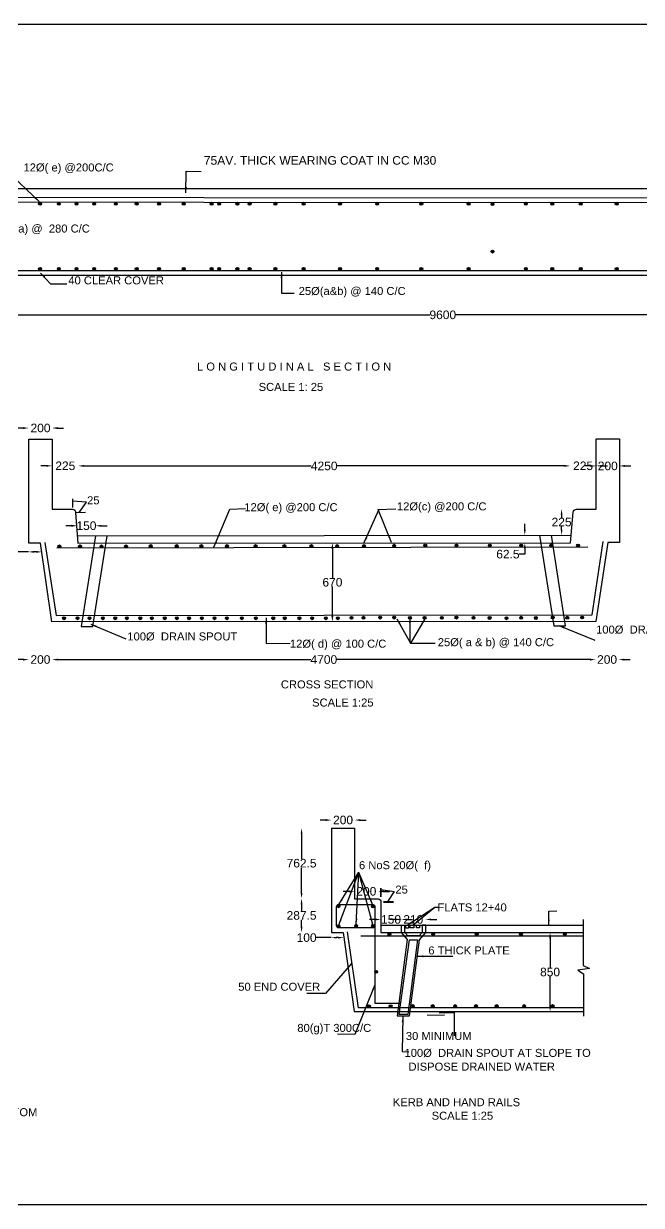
# Model space of a CAD drawing. Header units: inches. Extents: x 140225 to 157491, y -57577 to -47237.
# Drawn here: x 145430 to 150837, y -57577 to -47237 of the extents above; entities that cross this region are included whole.
import ezdxf

# ---------------------------------------------------------------- set-up
doc = ezdxf.new("R2010")
doc.units = ezdxf.units.IN
doc.header["$MEASUREMENT"] = 0
doc.styles.get("Standard").update_dxf_attribs({"font": 'arial.ttf'})
doc.dimstyles.new('ST100', dxfattribs={"dimtxt": 75, "dimasz": 50, "dimexe": 0, "dimexo": 300, "dimgap": 0.09, "dimtad": 0, "dimtih": 1, "dimtoh": 1, "dimdec": 0, "dimzin": 0, "dimdsep": 46, "dimtxsty": 'Standard', "dimcen": 0, "dimse1": 1, "dimse2": 1, "dimadec": 0, "dimazin": 0, "dimtfac": 1, "dimtdec": 0, "dimtofl": 0, "dimtmove": 0, "dimatfit": 3, "dimfxl": 2000, "dimtolj": 1, "dimtzin": 0, "dimarcsym": 0})

# ---------------------------------------------------------------- blocks, each defined once
blk = doc.blocks.new('*D10')
at = {"color": 0, "lineweight": -2, "transparency": 16777216}
for p, q in [((144066, -49785), (148987, -49785)), ((154099, -49785), (149211, -49785))]:
    blk.add_line(p, q, dxfattribs=at)
at = {"color": 0, "transparency": 16777216}
for points in [[(144066, -49776), (144066, -49793), (144016, -49785)], [(154099, -49776), (154099, -49793), (154149, -49785)]]:
    blk.add_solid(points, dxfattribs=at)
at = {"layer": 'Defpoints', "color": 0, "transparency": 16777216}
for p in [(144016, -49831), (154149, -49785), (154149, -49831)]:
    blk.add_point(p, dxfattribs=at)
at = {"color": 0, "transparency": 16777216, "insert": (149099, -49785), "char_height": 75, "attachment_point": 5}
blk.add_mtext('\\A1;9600', dxfattribs=at)
blk = doc.blocks.new('*D28')
at = {"color": 0, "lineweight": -2, "transparency": 16777216}
for p, q in [((145425, -50775), (145375, -50775)), ((145730, -50775), (145780, -50775))]:
    blk.add_line(p, q, dxfattribs=at)
at = {"color": 0, "transparency": 16777216}
for points in [[(145425, -50767), (145425, -50784), (145475, -50775)], [(145730, -50767), (145730, -50784), (145680, -50775)]]:
    blk.add_solid(points, dxfattribs=at)
at = {"layer": 'Defpoints', "color": 0, "transparency": 16777216}
for p in [(145680, -50775), (145475, -50874), (145680, -50874)]:
    blk.add_point(p, dxfattribs=at)
at = {"color": 0, "transparency": 16777216, "insert": (145578, -50775), "char_height": 75, "attachment_point": 5}
blk.add_mtext('\\A1;200', dxfattribs=at)
blk = doc.blocks.new('*D29')
at = {"color": 0, "lineweight": -2, "transparency": 16777216}
for p, q in [((145630, -51106), (145580, -51106)), ((145960, -51106), (146010, -51106))]:
    blk.add_line(p, q, dxfattribs=at)
at = {"color": 0, "transparency": 16777216}
for points in [[(145630, -51098), (145630, -51114), (145680, -51106)], [(145960, -51098), (145960, -51114), (145910, -51106)]]:
    blk.add_solid(points, dxfattribs=at)
at = {"layer": 'Defpoints', "color": 0, "transparency": 16777216}
for p in [(145680, -51108), (145910, -51106), (145910, -51108)]:
    blk.add_point(p, dxfattribs=at)
at = {"color": 0, "transparency": 16777216, "insert": (145795, -51106), "char_height": 75, "attachment_point": 5}
blk.add_mtext('\\A1;225', dxfattribs=at)
blk = doc.blocks.new('*D24')
at = {"color": 0, "lineweight": -2, "transparency": 16777216}
for p, q in [((145960, -51107), (147948, -51107)), ((150162, -51107), (148174, -51107))]:
    blk.add_line(p, q, dxfattribs=at)
at = {"color": 0, "transparency": 16777216}
for points in [[(145960, -51098), (145960, -51115), (145910, -51107)], [(150162, -51098), (150162, -51115), (150212, -51107)]]:
    blk.add_solid(points, dxfattribs=at)
at = {"layer": 'Defpoints', "color": 0, "transparency": 16777216}
for p in [(145910, -51106), (150212, -51106), (150212, -51107)]:
    blk.add_point(p, dxfattribs=at)
at = {"color": 0, "transparency": 16777216, "insert": (148061, -51107), "char_height": 75, "attachment_point": 5}
blk.add_mtext('\\A1;4250', dxfattribs=at)
blk = doc.blocks.new('*D30')
at = {"color": 0, "lineweight": -2, "transparency": 16777216}
for p, q in [((150162, -51106), (150112, -51106)), ((150491, -51106), (150541, -51106))]:
    blk.add_line(p, q, dxfattribs=at)
at = {"color": 0, "transparency": 16777216}
for points in [[(150162, -51098), (150162, -51114), (150212, -51106)], [(150491, -51098), (150491, -51114), (150441, -51106)]]:
    blk.add_solid(points, dxfattribs=at)
at = {"layer": 'Defpoints', "color": 0, "transparency": 16777216}
for p in [(150212, -51107), (150441, -51106), (150441, -51327)]:
    blk.add_point(p, dxfattribs=at)
at = {"color": 0, "transparency": 16777216, "insert": (150327, -51106), "char_height": 75, "attachment_point": 5}
blk.add_mtext('\\A1;225', dxfattribs=at)
blk = doc.blocks.new('*D31')
at = {"color": 0, "lineweight": -2, "transparency": 16777216}
for p, q in [((150391, -51107), (150341, -51107)), ((150694, -51107), (150744, -51107))]:
    blk.add_line(p, q, dxfattribs=at)
at = {"color": 0, "transparency": 16777216}
for points in [[(150391, -51098), (150391, -51115), (150441, -51107)], [(150694, -51098), (150694, -51115), (150644, -51107)]]:
    blk.add_solid(points, dxfattribs=at)
at = {"layer": 'Defpoints', "color": 0, "transparency": 16777216}
for p in [(150441, -51107), (150644, -51107), (150644, -51327)]:
    blk.add_point(p, dxfattribs=at)
at = {"color": 0, "transparency": 16777216, "insert": (150543, -51107), "char_height": 75, "attachment_point": 5}
blk.add_mtext('\\A1;200', dxfattribs=at)
blk = doc.blocks.new('*D32')
at = {"color": 0, "lineweight": -2, "transparency": 16777216}
for p, q in [((145849, -51630), (145799, -51630)), ((146110, -51630), (146160, -51630))]:
    blk.add_line(p, q, dxfattribs=at)
at = {"color": 0, "transparency": 16777216}
for points in [[(145849, -51622), (145849, -51639), (145899, -51630)], [(146110, -51622), (146110, -51639), (146060, -51630)]]:
    blk.add_solid(points, dxfattribs=at)
at = {"layer": 'Defpoints', "color": 0, "transparency": 16777216}
for p in [(146060, -51630), (145899, -51717), (146060, -51717)]:
    blk.add_point(p, dxfattribs=at)
at = {"color": 0, "transparency": 16777216, "insert": (145980, -51630), "char_height": 75, "attachment_point": 5}
blk.add_mtext('\\A1;150', dxfattribs=at)
blk = doc.blocks.new('*D33')
at = {"color": 0, "lineweight": -2, "transparency": 16777216}
for p, q in [((145473, -51859), (145338, -51859)), ((145539, -51859), (145523, -51859))]:
    blk.add_line(p, q, dxfattribs=at)
at = {"color": 0, "transparency": 16777216}
for points in [[(145523, -51850), (145523, -51867), (145473, -51859)], [(145539, -51850), (145539, -51867), (145589, -51859)]]:
    blk.add_solid(points, dxfattribs=at)
at = {"layer": 'Defpoints', "color": 0, "transparency": 16777216}
for p in [(145473, -51860), (145589, -51855), (145589, -51859)]:
    blk.add_point(p, dxfattribs=at)
at = {"color": 0, "transparency": 16777216, "insert": (145259, -51859), "char_height": 75, "attachment_point": 5}
blk.add_mtext('\\A1;100', dxfattribs=at)
blk = doc.blocks.new('*D25')
at = {"color": 0, "lineweight": -2, "transparency": 16777216}
for p, q in [((145425, -52801), (145375, -52801)), ((145729, -52801), (145779, -52801))]:
    blk.add_line(p, q, dxfattribs=at)
at = {"color": 0, "transparency": 16777216}
for points in [[(145425, -52793), (145425, -52810), (145475, -52801)], [(145729, -52793), (145729, -52810), (145679, -52801)]]:
    blk.add_solid(points, dxfattribs=at)
at = {"layer": 'Defpoints', "color": 0, "transparency": 16777216}
for p in [(145475, -52802), (145679, -52801), (145679, -52802)]:
    blk.add_point(p, dxfattribs=at)
at = {"color": 0, "transparency": 16777216, "insert": (145577, -52801), "char_height": 75, "attachment_point": 5}
blk.add_mtext('\\A1;200', dxfattribs=at)
blk = doc.blocks.new('*D26')
at = {"color": 0, "lineweight": -2, "transparency": 16777216}
for p, q in [((145729, -52801), (147945, -52801)), ((150387, -52801), (148172, -52801))]:
    blk.add_line(p, q, dxfattribs=at)
at = {"color": 0, "transparency": 16777216}
for points in [[(145729, -52793), (145729, -52810), (145679, -52801)], [(150387, -52793), (150387, -52810), (150437, -52801)]]:
    blk.add_solid(points, dxfattribs=at)
at = {"layer": 'Defpoints', "color": 0, "transparency": 16777216}
for p in [(145679, -52802), (150437, -52797), (150437, -52801)]:
    blk.add_point(p, dxfattribs=at)
at = {"color": 0, "transparency": 16777216, "insert": (148058, -52801), "char_height": 75, "attachment_point": 5}
blk.add_mtext('\\A1;4700', dxfattribs=at)
blk = doc.blocks.new('*D27')
at = {"color": 0, "lineweight": -2, "transparency": 16777216}
for p, q in [((150387, -52801), (150337, -52801)), ((150688, -52801), (150738, -52801))]:
    blk.add_line(p, q, dxfattribs=at)
at = {"color": 0, "transparency": 16777216}
for points in [[(150387, -52793), (150387, -52810), (150437, -52801)], [(150688, -52793), (150688, -52810), (150638, -52801)]]:
    blk.add_solid(points, dxfattribs=at)
at = {"layer": 'Defpoints', "color": 0, "transparency": 16777216}
for p in [(150437, -52797), (150638, -52801), (150638, -52801)]:
    blk.add_point(p, dxfattribs=at)
at = {"color": 0, "transparency": 16777216, "insert": (150537, -52801), "char_height": 75, "attachment_point": 5}
blk.add_mtext('\\A1;200', dxfattribs=at)
blk = doc.blocks.new('*D34')
at = {"color": 0, "lineweight": -2, "transparency": 16777216}
for p, q in [((148133, -51830), (148133, -52087)), ((148133, -52420), (148133, -52163))]:
    blk.add_line(p, q, dxfattribs=at)
at = {"color": 0, "transparency": 16777216}
for points in [[(148124, -51830), (148141, -51830), (148133, -51780)], [(148124, -52420), (148141, -52420), (148133, -52470)]]:
    blk.add_solid(points, dxfattribs=at)
at = {"layer": 'Defpoints', "color": 0, "transparency": 16777216}
for p in [(148133, -51780), (148135, -51780), (148136, -52470)]:
    blk.add_point(p, dxfattribs=at)
at = {"color": 0, "transparency": 16777216, "insert": (148133, -52125), "char_height": 75, "attachment_point": 5}
blk.add_mtext('\\A1;670', dxfattribs=at)
blk = doc.blocks.new('*D35')
at = {"color": 0, "lineweight": -2, "transparency": 16777216}
for p, q in [((149817, -51663), (149817, -51613)), ((149817, -51879), (149767, -51879)), ((149817, -51829), (149817, -51879))]:
    blk.add_line(p, q, dxfattribs=at)
at = {"color": 0, "transparency": 16777216}
for points in [[(149808, -51663), (149825, -51663), (149817, -51713)], [(149808, -51829), (149825, -51829), (149817, -51779)]]:
    blk.add_solid(points, dxfattribs=at)
at = {"layer": 'Defpoints', "color": 0, "transparency": 16777216}
for p in [(149817, -51713), (149817, -51779), (149817, -51779)]:
    blk.add_point(p, dxfattribs=at)
at = {"color": 0, "transparency": 16777216, "insert": (149669, -51879), "char_height": 75, "attachment_point": 5}
blk.add_mtext('\\A1;62.5', dxfattribs=at)
blk = doc.blocks.new('*D36')
at = {"color": 0, "lineweight": -2, "transparency": 16777216}
for p, q in [((150139, -51533), (150139, -51559)), ((150139, -51663), (150139, -51636))]:
    blk.add_line(p, q, dxfattribs=at)
at = {"color": 0, "transparency": 16777216}
for points in [[(150131, -51533), (150147, -51533), (150139, -51483)], [(150131, -51663), (150147, -51663), (150139, -51713)]]:
    blk.add_solid(points, dxfattribs=at)
at = {"layer": 'Defpoints', "color": 0, "transparency": 16777216}
for p in [(150139, -51483), (150140, -51483), (150140, -51713)]:
    blk.add_point(p, dxfattribs=at)
at = {"color": 0, "transparency": 16777216, "insert": (150139, -51598), "char_height": 75, "attachment_point": 5}
blk.add_mtext('\\A1;225', dxfattribs=at)
blk = doc.blocks.new('*D46')
at = {"color": 0, "lineweight": -2, "transparency": 16777216}
for p, q in [((148075, -54205), (148025, -54205)), ((148378, -54205), (148428, -54205))]:
    blk.add_line(p, q, dxfattribs=at)
at = {"color": 0, "transparency": 16777216}
for points in [[(148075, -54197), (148075, -54214), (148125, -54205)], [(148378, -54197), (148378, -54214), (148328, -54205)]]:
    blk.add_solid(points, dxfattribs=at)
at = {"layer": 'Defpoints', "color": 0, "transparency": 16777216}
for p in [(148125, -54276), (148328, -54205), (148328, -54276)]:
    blk.add_point(p, dxfattribs=at)
at = {"color": 0, "transparency": 16777216, "insert": (148226, -54205), "char_height": 75, "attachment_point": 5}
blk.add_mtext('\\A1;200', dxfattribs=at)
blk = doc.blocks.new('*D42')
at = {"color": 0, "lineweight": -2, "transparency": 16777216}
for p, q in [((147863, -54325), (147863, -54545)), ((147863, -54842), (147863, -54622))]:
    blk.add_line(p, q, dxfattribs=at)
at = {"color": 0, "transparency": 16777216}
for points in [[(147855, -54325), (147871, -54325), (147863, -54275)], [(147855, -54842), (147871, -54842), (147863, -54892)]]:
    blk.add_solid(points, dxfattribs=at)
at = {"layer": 'Defpoints', "color": 0, "transparency": 16777216}
for p in [(147863, -54275), (147863, -54892), (147863, -54892)]:
    blk.add_point(p, dxfattribs=at)
at = {"color": 0, "transparency": 16777216, "insert": (147863, -54583), "char_height": 75, "attachment_point": 5}
blk.add_mtext('\\A1;762.5', dxfattribs=at)
blk = doc.blocks.new('*D43')
at = {"color": 0, "lineweight": -2, "transparency": 16777216}
for p, q in [((147863, -54942), (147863, -55002)), ((147863, -55139), (147863, -55079))]:
    blk.add_line(p, q, dxfattribs=at)
at = {"color": 0, "transparency": 16777216}
for points in [[(147855, -54942), (147871, -54942), (147863, -54892)], [(147855, -55139), (147871, -55139), (147863, -55189)]]:
    blk.add_solid(points, dxfattribs=at)
at = {"layer": 'Defpoints', "color": 0, "transparency": 16777216}
for p in [(147863, -54892), (147863, -55189), (147863, -55189)]:
    blk.add_point(p, dxfattribs=at)
at = {"color": 0, "transparency": 16777216, "insert": (147863, -55040), "char_height": 75, "attachment_point": 5}
blk.add_mtext('\\A1;287.5', dxfattribs=at)
blk = doc.blocks.new('*D44')
at = {"color": 0, "lineweight": -2, "transparency": 16777216}
for p, q in [((148507, -55075), (148457, -55075)), ((148785, -55075), (148835, -55075))]:
    blk.add_line(p, q, dxfattribs=at)
at = {"color": 0, "transparency": 16777216}
for points in [[(148507, -55067), (148507, -55083), (148557, -55075)], [(148785, -55067), (148785, -55083), (148735, -55075)]]:
    blk.add_solid(points, dxfattribs=at)
at = {"layer": 'Defpoints', "color": 0, "transparency": 16777216}
for p in [(148735, -55075), (148557, -55126), (148735, -55126)]:
    blk.add_point(p, dxfattribs=at)
at = {"color": 0, "transparency": 16777216, "insert": (148646, -55075), "char_height": 75, "attachment_point": 5}
blk.add_mtext('\\A1;150', dxfattribs=at)
blk = doc.blocks.new('*D45')
at = {"color": 0, "lineweight": -2, "transparency": 16777216}
for p, q in [((148685, -55075), (148635, -55075)), ((148997, -55075), (149047, -55075))]:
    blk.add_line(p, q, dxfattribs=at)
at = {"color": 0, "transparency": 16777216}
for points in [[(148685, -55067), (148685, -55083), (148735, -55075)], [(148997, -55067), (148997, -55083), (148947, -55075)]]:
    blk.add_solid(points, dxfattribs=at)
at = {"layer": 'Defpoints', "color": 0, "transparency": 16777216}
for p in [(148735, -55075), (148947, -55075), (148947, -55075)]:
    blk.add_point(p, dxfattribs=at)
at = {"color": 0, "transparency": 16777216, "insert": (148841, -55075), "char_height": 75, "attachment_point": 5}
blk.add_mtext('\\A1;210', dxfattribs=at)
blk = doc.blocks.new('*D47')
at = {"color": 0, "lineweight": -2, "transparency": 16777216}
for p, q in [((148278, -54829), (148228, -54829)), ((148582, -54829), (148632, -54829))]:
    blk.add_line(p, q, dxfattribs=at)
at = {"color": 0, "transparency": 16777216}
for points in [[(148278, -54821), (148278, -54838), (148328, -54829)], [(148582, -54821), (148582, -54838), (148532, -54829)]]:
    blk.add_solid(points, dxfattribs=at)
at = {"layer": 'Defpoints', "color": 0, "transparency": 16777216}
for p in [(148328, -54829), (148328, -54894), (148532, -54894)]:
    blk.add_point(p, dxfattribs=at)
at = {"color": 0, "transparency": 16777216, "insert": (148430, -54829), "char_height": 75, "attachment_point": 5}
blk.add_mtext('\\A1;200', dxfattribs=at)
blk = doc.blocks.new('*D48')
at = {"color": 0, "lineweight": -2, "transparency": 16777216}
for p, q in [((148121, -55234), (147986, -55234)), ((148183, -55234), (148171, -55234))]:
    blk.add_line(p, q, dxfattribs=at)
at = {"color": 0, "transparency": 16777216}
for points in [[(148171, -55226), (148171, -55242), (148121, -55234)], [(148183, -55226), (148183, -55242), (148233, -55234)]]:
    blk.add_solid(points, dxfattribs=at)
at = {"layer": 'Defpoints', "color": 0, "transparency": 16777216}
for p in [(148121, -55236), (148233, -55234), (148233, -55234)]:
    blk.add_point(p, dxfattribs=at)
at = {"color": 0, "transparency": 16777216, "insert": (147907, -55234), "char_height": 75, "attachment_point": 5}
blk.add_mtext('\\A1;100', dxfattribs=at)
blk = doc.blocks.new('*D49')
at = {"color": 0, "lineweight": -2, "transparency": 16777216}
for p, q in [((150038, -55239), (150038, -55497)), ((150038, -55831), (150038, -55573))]:
    blk.add_line(p, q, dxfattribs=at)
at = {"color": 0, "transparency": 16777216}
for points in [[(150030, -55239), (150047, -55239), (150038, -55189)], [(150030, -55831), (150047, -55831), (150038, -55881)]]:
    blk.add_solid(points, dxfattribs=at)
at = {"layer": 'Defpoints', "color": 0, "transparency": 16777216}
for p in [(150037, -55189), (150038, -55189), (150037, -55881)]:
    blk.add_point(p, dxfattribs=at)
at = {"color": 0, "transparency": 16777216, "insert": (150038, -55535), "char_height": 75, "attachment_point": 5}
blk.add_mtext('\\A1;850', dxfattribs=at)

msp = doc.modelspace()

# ---------------------------------------------------------------- hatches: boundary and pattern name
h = msp.add_hatch(color=256)
edge = h.paths.add_edge_path()
edge.add_arc((145573.5, -48812.1), 12.6, 0, 360)
h = msp.add_hatch(color=256)
edge = h.paths.add_edge_path()
edge.add_arc((145738.7, -48812.1), 12.6, 0, 360)
h = msp.add_hatch(color=256)
edge = h.paths.add_edge_path()
edge.add_arc((145893.1, -48812.1), 12.6, 0, 360)
h = msp.add_hatch(color=256)
edge = h.paths.add_edge_path()
edge.add_arc((146047.6, -48812.1), 12.6, 0, 360)
h = msp.add_hatch(color=256)
edge = h.paths.add_edge_path()
edge.add_arc((146236.7, -48812.1), 12.6, 0, 360)
h = msp.add_hatch(color=256)
edge = h.paths.add_edge_path()
edge.add_arc((146419.6, -48812.1), 12.6, 0, 360)
h = msp.add_hatch(color=256)
edge = h.paths.add_edge_path()
edge.add_arc((146615.8, -48812.1), 12.6, 0, 360)
h = msp.add_hatch(color=256)
edge = h.paths.add_edge_path()
edge.add_arc((146831.2, -48812.1), 12.6, 0, 360)
h = msp.add_hatch(color=256)
edge = h.paths.add_edge_path()
edge.add_arc((147075.2, -48812.1), 12.6, 0, 360)
h = msp.add_hatch(color=256)
edge = h.paths.add_edge_path()
edge.add_arc((147142.2, -48812.1), 12.6, 0, 360)
h = msp.add_hatch(color=256)
edge = h.paths.add_edge_path()
edge.add_arc((147300.8, -48812.1), 12.6, 0, 360)
h = msp.add_hatch(color=256)
edge = h.paths.add_edge_path()
edge.add_arc((147408.5, -48812.1), 12.6, 0, 360)
h = msp.add_hatch(color=256)
edge = h.paths.add_edge_path()
edge.add_arc((147634.1, -48812.1), 12.6, 0, 360)
h = msp.add_hatch(color=256)
edge = h.paths.add_edge_path()
edge.add_arc((147880.5, -48812.1), 12.6, 0, 360)
h = msp.add_hatch(color=256)
edge = h.paths.add_edge_path()
edge.add_arc((148199.7, -48812.1), 12.6, 0, 360)
h = msp.add_hatch(color=256)
edge = h.paths.add_edge_path()
edge.add_arc((148524.9, -48812.1), 12.6, 0, 360)
h = msp.add_hatch(color=256)
edge = h.paths.add_edge_path()
edge.add_arc((148911.1, -48812.1), 12.6, 0, 360)
h = msp.add_hatch(color=256)
edge = h.paths.add_edge_path()
edge.add_arc((149324.7, -48812.1), 12.6, 0, 360)
h = msp.add_hatch(color=256)
edge = h.paths.add_edge_path()
edge.add_arc((149534.6, -48814.9), 12.6, 0, 360)
h = msp.add_hatch(color=256)
edge = h.paths.add_edge_path()
edge.add_arc((149825.4, -48812.1), 12.6, 0, 360)
h = msp.add_hatch(color=256)
edge = h.paths.add_edge_path()
edge.add_arc((150057.1, -48812.1), 12.6, 0, 360)
h = msp.add_hatch(color=256)
edge = h.paths.add_edge_path()
edge.add_arc((150306.5, -48812.1), 12.6, 0, 360)
h = msp.add_hatch(color=256)
edge = h.paths.add_edge_path()
edge.add_arc((150621, -48812.1), 12.6, 0, 360)
h = msp.add_hatch(color=256)
edge = h.paths.add_edge_path()
edge.add_arc((149534.6, -49231.3), 12.6, 0, 360)
h = msp.add_hatch(color=256)
edge = h.paths.add_edge_path()
edge.add_arc((145573.5, -49382.2), 12.6, 0, 360)
h = msp.add_hatch(color=256)
edge = h.paths.add_edge_path()
edge.add_arc((145738.7, -49382.2), 12.6, 0, 360)
h = msp.add_hatch(color=256)
edge = h.paths.add_edge_path()
edge.add_arc((145893.1, -49382.2), 12.6, 0, 360)
h = msp.add_hatch(color=256)
edge = h.paths.add_edge_path()
edge.add_arc((146047.6, -49382.2), 12.6, 0, 360)
h = msp.add_hatch(color=256)
edge = h.paths.add_edge_path()
edge.add_arc((146236.7, -49382.2), 12.6, 0, 360)
h = msp.add_hatch(color=256)
edge = h.paths.add_edge_path()
edge.add_arc((146419.6, -49382.2), 12.6, 0, 360)
h = msp.add_hatch(color=256)
edge = h.paths.add_edge_path()
edge.add_arc((146615.8, -49382.2), 12.6, 0, 360)
h = msp.add_hatch(color=256)
edge = h.paths.add_edge_path()
edge.add_arc((146831.2, -49382.2), 12.6, 0, 360)
h = msp.add_hatch(color=256)
edge = h.paths.add_edge_path()
edge.add_arc((147075.2, -49382.2), 12.6, 0, 360)
h = msp.add_hatch(color=256)
edge = h.paths.add_edge_path()
edge.add_arc((147142.2, -49382.2), 12.6, 0, 360)
h = msp.add_hatch(color=256)
edge = h.paths.add_edge_path()
edge.add_arc((147300.8, -49382.2), 12.6, 0, 360)
h = msp.add_hatch(color=256)
edge = h.paths.add_edge_path()
edge.add_arc((147408.5, -49382.2), 12.6, 0, 360)
h = msp.add_hatch(color=256)
edge = h.paths.add_edge_path()
edge.add_arc((147634.1, -49382.2), 12.6, 0, 360)
h = msp.add_hatch(color=256)
edge = h.paths.add_edge_path()
edge.add_arc((147880.5, -49382.2), 12.6, 0, 360)
h = msp.add_hatch(color=256)
edge = h.paths.add_edge_path()
edge.add_arc((148199.7, -49382.2), 12.6, 0, 360)
h = msp.add_hatch(color=256)
edge = h.paths.add_edge_path()
edge.add_arc((148524.9, -49382.2), 12.6, 0, 360)
h = msp.add_hatch(color=256)
edge = h.paths.add_edge_path()
edge.add_arc((148911.1, -49382.2), 12.6, 0, 360)
h = msp.add_hatch(color=256)
edge = h.paths.add_edge_path()
edge.add_arc((149324.7, -49382.2), 12.6, 0, 360)
h = msp.add_hatch(color=256)
edge = h.paths.add_edge_path()
edge.add_arc((149825.4, -49382.2), 12.6, 0, 360)
h = msp.add_hatch(color=256)
edge = h.paths.add_edge_path()
edge.add_arc((150057.1, -49382.2), 12.6, 0, 360)
h = msp.add_hatch(color=256)
edge = h.paths.add_edge_path()
edge.add_arc((150306.5, -49382.2), 12.6, 0, 360)
h = msp.add_hatch(color=256)
edge = h.paths.add_edge_path()
edge.add_arc((150621, -49382.2), 12.6, 0, 360)
h = msp.add_hatch(color=256)
edge = h.paths.add_edge_path()
edge.add_arc((145743, -51810.7), 12.5, 0, 360)
h = msp.add_hatch(color=256)
edge = h.paths.add_edge_path()
edge.add_arc((145923.5, -51810.7), 12.5, 0, 360)
h = msp.add_hatch(color=256)
edge = h.paths.add_edge_path()
edge.add_arc((146112.3, -51810.7), 12.5, 0, 360)
h = msp.add_hatch(color=256)
edge = h.paths.add_edge_path()
edge.add_arc((146327, -51810.7), 12.5, 0, 360)
h = msp.add_hatch(color=256)
edge = h.paths.add_edge_path()
edge.add_arc((146542.9, -51807.6), 12.5, 0, 360)
h = msp.add_hatch(color=256)
edge = h.paths.add_edge_path()
edge.add_arc((146770.3, -51807.6), 12.5, 0, 360)
h = msp.add_hatch(color=256)
edge = h.paths.add_edge_path()
edge.add_arc((146986.4, -51807.6), 12.5, 0, 360)
h = msp.add_hatch(color=256)
edge = h.paths.add_edge_path()
edge.add_arc((147209.8, -51807.6), 12.5, 0, 360)
h = msp.add_hatch(color=256)
edge = h.paths.add_edge_path()
edge.add_arc((147460.7, -51807.6), 12.5, 0, 360)
h = msp.add_hatch(color=256)
edge = h.paths.add_edge_path()
edge.add_arc((147712.4, -51807.6), 12.5, 0, 360)
h = msp.add_hatch(color=256)
edge = h.paths.add_edge_path()
edge.add_arc((147949, -51807.6), 12.5, 0, 360)
h = msp.add_hatch(color=256)
edge = h.paths.add_edge_path()
edge.add_arc((148174.1, -51807.6), 12.5, 0, 360)
h = msp.add_hatch(color=256)
edge = h.paths.add_edge_path()
edge.add_arc((148409.2, -51807.6), 12.5, 0, 360)
h = msp.add_hatch(color=256)
edge = h.paths.add_edge_path()
edge.add_arc((148673.1, -51804.7), 12.5, 0, 360)
h = msp.add_hatch(color=256)
edge = h.paths.add_edge_path()
edge.add_arc((148945.6, -51803.9), 12.5, 0, 360)
h = msp.add_hatch(color=256)
edge = h.paths.add_edge_path()
edge.add_arc((149218.9, -51803), 12.5, 0, 360)
h = msp.add_hatch(color=256)
edge = h.paths.add_edge_path()
edge.add_arc((149510.2, -51803.8), 12.5, 0, 360)
h = msp.add_hatch(color=256)
edge = h.paths.add_edge_path()
edge.add_arc((149785.2, -51803), 12.5, 0, 360)
h = msp.add_hatch(color=256)
edge = h.paths.add_edge_path()
edge.add_arc((150047.8, -51802.2), 12.5, 0, 360)
h = msp.add_hatch(color=256)
edge = h.paths.add_edge_path()
edge.add_arc((150282.9, -51803), 12.5, 0, 360)
h = msp.add_hatch(color=256)
edge = h.paths.add_edge_path()
edge.add_arc((148405.3, -52434.7), 12.5, 0, 360)
h = msp.add_hatch(color=256)
edge = h.paths.add_edge_path()
edge.add_arc((148550.7, -52433.9), 12.5, 0, 360)
h = msp.add_hatch(color=256)
edge = h.paths.add_edge_path()
edge.add_arc((148673.5, -52433.9), 12.5, 0, 360)
h = msp.add_hatch(color=256)
edge = h.paths.add_edge_path()
edge.add_arc((149218.3, -52433.9), 12.5, 0, 360)
h = msp.add_hatch(color=256)
edge = h.paths.add_edge_path()
edge.add_arc((149367.8, -52434.8), 12.5, 0, 360)
h = msp.add_hatch(color=256)
edge = h.paths.add_edge_path()
edge.add_arc((149784.5, -52434.8), 12.5, 0, 360)
h = msp.add_hatch(color=256)
edge = h.paths.add_edge_path()
edge.add_arc((150061.5, -52433.7), 12.5, 0, 360)
h = msp.add_hatch(color=256)
edge = h.paths.add_edge_path()
edge.add_arc((150188.4, -52434.8), 12.5, 0, 360)
h = msp.add_hatch(color=256)
edge = h.paths.add_edge_path()
edge.add_arc((150318.8, -52432.5), 12.5, 0, 360)
h = msp.add_hatch(color=256)
edge = h.paths.add_edge_path()
edge.add_arc((145783.9, -52439.8), 12.5, 0, 360)
h = msp.add_hatch(color=256)
edge = h.paths.add_edge_path()
edge.add_arc((145901.7, -52439.8), 12.5, 0, 360)
h = msp.add_hatch(color=256)
edge = h.paths.add_edge_path()
edge.add_arc((146007, -52439.8), 12.5, 0, 360)
h = msp.add_hatch(color=256)
edge = h.paths.add_edge_path()
edge.add_arc((146123.7, -52439.8), 12.5, 0, 360)
h = msp.add_hatch(color=256)
edge = h.paths.add_edge_path()
edge.add_arc((146232.1, -52439.8), 12.5, 0, 360)
h = msp.add_hatch(color=256)
edge = h.paths.add_edge_path()
edge.add_arc((146333.1, -52439.8), 12.5, 0, 360)
h = msp.add_hatch(color=256)
edge = h.paths.add_edge_path()
edge.add_arc((146450.9, -52439.8), 12.5, 0, 360)
h = msp.add_hatch(color=256)
edge = h.paths.add_edge_path()
edge.add_arc((146552.2, -52439.8), 12.5, 0, 360)
h = msp.add_hatch(color=256)
edge = h.paths.add_edge_path()
edge.add_arc((146664.8, -52439.8), 12.5, 0, 360)
h = msp.add_hatch(color=256)
edge = h.paths.add_edge_path()
edge.add_arc((146771, -52439.8), 12.5, 0, 360)
h = msp.add_hatch(color=256)
edge = h.paths.add_edge_path()
edge.add_arc((146877.8, -52439.8), 12.5, 0, 360)
h = msp.add_hatch(color=256)
edge = h.paths.add_edge_path()
edge.add_arc((146989.6, -52439.8), 12.5, 0, 360)
h = msp.add_hatch(color=256)
edge = h.paths.add_edge_path()
edge.add_arc((147101.3, -52439.8), 12.5, 0, 360)
h = msp.add_hatch(color=256)
edge = h.paths.add_edge_path()
edge.add_arc((147208.9, -52439.8), 12.5, 0, 360)
h = msp.add_hatch(color=256)
edge = h.paths.add_edge_path()
edge.add_arc((147340.7, -52439.8), 12.5, 0, 360)
h = msp.add_hatch(color=256)
edge = h.paths.add_edge_path()
edge.add_arc((147463.2, -52439.8), 12.5, 0, 360)
h = msp.add_hatch(color=256)
edge = h.paths.add_edge_path()
edge.add_arc((147615.2, -52439.8), 12.5, 0, 360)
h = msp.add_hatch(color=256)
edge = h.paths.add_edge_path()
edge.add_arc((147715.4, -52439.8), 12.5, 0, 360)
h = msp.add_hatch(color=256)
edge = h.paths.add_edge_path()
edge.add_arc((147844, -52439.8), 12.5, 0, 360)
h = msp.add_hatch(color=256)
edge = h.paths.add_edge_path()
edge.add_arc((147955.7, -52439.8), 12.5, 0, 360)
h = msp.add_hatch(color=256)
edge = h.paths.add_edge_path()
edge.add_arc((148074.8, -52439.8), 12.5, 0, 360)
h = msp.add_hatch(color=256)
edge = h.paths.add_edge_path()
edge.add_arc((148180.8, -52439.8), 12.5, 0, 360)
h = msp.add_hatch(color=256)
edge = h.paths.add_edge_path()
edge.add_arc((148300.1, -52435.5), 12.5, 0, 360)
h = msp.add_hatch(color=256)
edge = h.paths.add_edge_path()
edge.add_arc((148811.6, -52436.3), 12.5, 0, 360)
h = msp.add_hatch(color=256)
edge = h.paths.add_edge_path()
edge.add_arc((148939.7, -52435.5), 12.5, 0, 360)
h = msp.add_hatch(color=256)
edge = h.paths.add_edge_path()
edge.add_arc((149090.1, -52435.5), 12.5, 0, 360)
h = msp.add_hatch(color=256)
edge = h.paths.add_edge_path()
edge.add_arc((149508.7, -52437.2), 12.5, 0, 360)
h = msp.add_hatch(color=256)
edge = h.paths.add_edge_path()
edge.add_arc((149656.5, -52439.5), 12.5, 0, 360)
h = msp.add_hatch(color=256)
edge = h.paths.add_edge_path()
edge.add_arc((149913.7, -52437.2), 12.5, 0, 360)
h = msp.add_hatch(color=256)
edge = h.paths.add_edge_path()
edge.add_arc((148186.1, -54959.6), 12.6, 0, 360)
h = msp.add_hatch(color=256)
edge = h.paths.add_edge_path()
edge.add_arc((148489, -54961), 12.6, 0, 360)
h = msp.add_hatch(color=256)
edge = h.paths.add_edge_path()
edge.add_arc((148186.1, -55133.1), 12.6, 0, 360)
h = msp.add_hatch(color=256)
edge = h.paths.add_edge_path()
edge.add_arc((148340.7, -55129.5), 12.6, 0, 360)
h = msp.add_hatch(color=256)
edge = h.paths.add_edge_path()
edge.add_arc((148489, -55131.6), 12.6, 0, 360)
h = msp.add_hatch(color=256)
edge = h.paths.add_edge_path()
edge.add_arc((148631.5, -55204.3), 12.6, 0, 360)
h = msp.add_hatch(color=256)
edge = h.paths.add_edge_path()
edge.add_arc((149015, -55204.3), 12.6, 0, 360)
h = msp.add_hatch(color=256)
edge = h.paths.add_edge_path()
edge.add_arc((149395.9, -55204.3), 12.6, 0, 360)
h = msp.add_hatch(color=256)
edge = h.paths.add_edge_path()
edge.add_arc((149783.2, -55204.3), 12.6, 0, 360)
h = msp.add_hatch(color=256)
edge = h.paths.add_edge_path()
edge.add_arc((150167.4, -55204.4), 12.6, 0, 360)
h = msp.add_hatch(color=256)
edge = h.paths.add_edge_path()
edge.add_arc((148515.6, -55533.5), 12.6, 0, 360)
h = msp.add_hatch(color=256)
edge = h.paths.add_edge_path()
edge.add_arc((148453.1, -55834.7), 12.6, 0, 360)
h = msp.add_hatch(color=256)
edge = h.paths.add_edge_path()
edge.add_arc((148642.3, -55834.7), 12.6, 0, 360)
h = msp.add_hatch(color=256)
edge = h.paths.add_edge_path()
edge.add_arc((148835.4, -55832.7), 12.6, 0, 360)
h = msp.add_hatch(color=256)
edge = h.paths.add_edge_path()
edge.add_arc((149010.7, -55832.7), 12.6, 0, 360)
h = msp.add_hatch(color=256)
edge = h.paths.add_edge_path()
edge.add_arc((149207.7, -55832.7), 12.6, 0, 360)
h = msp.add_hatch(color=256)
edge = h.paths.add_edge_path()
edge.add_arc((149388.9, -55832.7), 12.6, 0, 360)
h = msp.add_hatch(color=256)
edge = h.paths.add_edge_path()
edge.add_arc((149570.7, -55832.7), 12.6, 0, 360)
h = msp.add_hatch(color=256)
edge = h.paths.add_edge_path()
edge.add_arc((149811.3, -55832.7), 12.6, 0, 360)
h = msp.add_hatch(color=256)
edge = h.paths.add_edge_path()
edge.add_arc((150059.9, -55832.7), 12.6, 0, 360)

# ---------------------------------------------------------------- linework, layer by layer
at = {"const_width": 12}
msp.add_lwpolyline([(140230.8, -47242.7), (157422.9, -47242.7), (157422.9, -57570.5), (140230.8, -57570.5)], close=True, dxfattribs=at)
for points in [[(142115.3, -48679.9), (151896.8, -48679.9)], [(142115.3, -48755.5), (151896.8, -48760)], [(142115.3, -48797.1), (151896.8, -48801.9)], [(143519.2, -48798), (143519.2, -49395.6), (151896.8, -49395.6)], [(151896.8, -49440.9), (144013.9, -49439)], [(145858.5, -51393.8), (145859.1, -51470.7)], [(145916.9, -51513.3), (145979.3, -51422.9), (145858.7, -51413.6)], [(145891.8, -51513.9), (145971.2, -51512.1)], [(145617.2, -51775.9), (145714.5, -52415.4), (150406.1, -52409.7), (150502.4, -51767.6)], [(145899.3, -51717.2), (150221.9, -51712.6)], [(146059.9, -51717), (145934.6, -52511.3), (146036.3, -52511.3), (146162.8, -51716.9)], [(149946.6, -51712.9), (150071.7, -52506.1), (150173.5, -52506.1), (150049.5, -51712.8)], [(145720.1, -51823.4), (150367.9, -51815.5)], [(148124.9, -54275.7), (148124.9, -55189.8), (148226.2, -55189.8), (148324.1, -55881.1), (150329.8, -55881.1)], [(148555.9, -54813.6), (148672.4, -54830.6), (148617, -54915.4)], [(150328.3, -55075.3), (150328.3, -55476.5), (150382, -55503.3), (150281.4, -55517.5), (150329.2, -55550.2), (150329.2, -55921.4)], [(150328.1, -55848.4), (148362.1, -55848.4), (148264.7, -55183.5)], [(148505.3, -55129), (148505.3, -55807.9), (148727, -55807.9)], [(148557, -55126), (150330.9, -55126)], [(148734.9, -55126), (148734.9, -55189), (148788.1, -55250.7), (148701, -55917), (148806.3, -55917), (148896.5, -55252.5), (148949.2, -55189), (148949.2, -55126), (148918.6, -55126), (148918.6, -55189), (148891.9, -55218.7), (148792.6, -55218.7), (148765.9, -55189), (148765.9, -55126)], [(148382.4, -55218.7), (150329.1, -55218.7)], [(148806.6, -55254.3), (148877.1, -55254.3), (148793.4, -55906.1), (148718.6, -55906.1), (148806.6, -55254.3)], [(148962.3, -55910.2), (149112.6, -55911.2)]]:
    msp.add_lwpolyline(points)
for points in [[(145475.2, -51782.6), (145475.2, -50873.9), (145680.5, -50873.9), (145680.5, -51483.8), (145858.7, -51483.8, -0.4950229), (145883.8, -51516.7), (145904.2, -51781.2), (150215.8, -51778.6), (150240.5, -51512.5, -0.3729371), (150270.4, -51483.9), (150440.6, -51483.9), (150440.6, -50869.9), (150644.5, -50869.9), (150644.5, -51775.9), (150543.3, -51775.9), (150438.3, -52468.3), (145677.4, -52472.1), (145578.8, -51783.1), (145475.2, -51783.1)], [(148124.9, -54275.7), (148327.6, -54275.7), (148327.6, -54893.6), (148532.3, -54893.6, -0.4813794), (148557, -54924.5), (148557, -55189), (150328.8, -55189)]]:
    msp.add_lwpolyline(points, format="xyb")
at = {"const_width": 15}
for points in [[(148555.9, -54800.4), (148555.9, -54878.7)], [(148580, -54922), (148668.2, -54922)]]:
    msp.add_lwpolyline(points, dxfattribs=at)
msp.add_lwpolyline([(148188.9, -54943.3), (148485.2, -54943.3, -0.4142136), (148505.3, -54963.4), (148505.3, -55129, -0.4142136), (148485.2, -55149.1), (148188.9, -55149.1, -0.4142136), (148168.8, -55129), (148168.8, -54963.4, -0.4142136)], format="xyb", close=True)
for points in [[(148775.1, -55126), (148797.5, -55126), (148797.5, -55151), (148775.1, -55151)], [(148813, -55126), (148845, -55126), (148845, -55149.2), (148813, -55149.2)], [(148868.7, -55126), (148895.7, -55126), (148895.7, -55149.6), (148868.7, -55149.6)]]:
    msp.add_lwpolyline(points, close=True)
for centre, radius in [((145573.5, -48812.1), 12.6), ((145738.7, -48812.1), 12.6), ((145893.1, -48812.1), 12.6), ((146047.6, -48812.1), 12.6), ((146236.7, -48812.1), 12.6), ((146419.6, -48812.1), 12.6), ((146615.8, -48812.1), 12.6), ((146831.2, -48812.1), 12.6), ((147075.2, -48812.1), 12.6), ((147142.2, -48812.1), 12.6), ((147300.8, -48812.1), 12.6), ((147408.5, -48812.1), 12.6), ((147634.1, -48812.1), 12.6), ((147880.5, -48812.1), 12.6), ((148199.7, -48812.1), 12.6), ((148524.9, -48812.1), 12.6), ((148911.1, -48812.1), 12.6), ((149324.7, -48812.1), 12.6), ((149534.6, -48814.9), 12.6), ((149825.4, -48812.1), 12.6), ((150057.1, -48812.1), 12.6), ((150306.5, -48812.1), 12.6), ((150621, -48812.1), 12.6), ((149534.6, -49231.3), 12.6), ((145573.5, -49382.2), 12.6), ((145738.7, -49382.2), 12.6), ((145893.1, -49382.2), 12.6), ((146047.6, -49382.2), 12.6), ((146236.7, -49382.2), 12.6), ((146419.6, -49382.2), 12.6), ((146615.8, -49382.2), 12.6), ((146831.2, -49382.2), 12.6), ((147075.2, -49382.2), 12.6), ((147142.2, -49382.2), 12.6), ((147300.8, -49382.2), 12.6), ((147408.5, -49382.2), 12.6), ((147634.1, -49382.2), 12.6), ((147880.5, -49382.2), 12.6), ((148199.7, -49382.2), 12.6), ((148524.9, -49382.2), 12.6), ((148911.1, -49382.2), 12.6), ((149324.7, -49382.2), 12.6), ((149825.4, -49382.2), 12.6), ((150057.1, -49382.2), 12.6), ((150306.5, -49382.2), 12.6), ((150621, -49382.2), 12.6), ((145743, -51810.7), 12.5), ((145923.5, -51810.7), 12.5), ((146112.3, -51810.7), 12.5), ((146327, -51810.7), 12.5), ((146542.9, -51807.6), 12.5), ((146770.3, -51807.6), 12.5), ((146986.4, -51807.6), 12.5), ((147209.8, -51807.6), 12.5), ((147460.7, -51807.6), 12.5), ((147712.4, -51807.6), 12.5), ((147949, -51807.6), 12.5), ((148174.1, -51807.6), 12.5), ((148409.2, -51807.6), 12.5), ((148673.1, -51804.7), 12.5), ((148945.6, -51803.9), 12.5), ((149218.9, -51803), 12.5), ((149510.2, -51803.8), 12.5), ((149785.2, -51803), 12.5), ((150047.8, -51802.2), 12.5), ((150282.9, -51803), 12.5), ((148405.3, -52434.7), 12.5), ((148550.7, -52433.9), 12.5), ((148673.5, -52433.9), 12.5), ((149218.3, -52433.9), 12.5), ((149367.8, -52434.8), 12.5), ((149784.5, -52434.8), 12.5), ((150061.5, -52433.7), 12.5), ((150188.4, -52434.8), 12.5), ((150318.8, -52432.5), 12.5), ((145783.9, -52439.8), 12.5), ((145901.7, -52439.8), 12.5), ((146007, -52439.8), 12.5), ((146123.7, -52439.8), 12.5), ((146232.1, -52439.8), 12.5), ((146333.1, -52439.8), 12.5), ((146450.9, -52439.8), 12.5), ((146552.2, -52439.8), 12.5), ((146664.8, -52439.8), 12.5), ((146771, -52439.8), 12.5), ((146877.8, -52439.8), 12.5), ((146989.6, -52439.8), 12.5), ((147101.3, -52439.8), 12.5), ((147208.9, -52439.8), 12.5), ((147340.7, -52439.8), 12.5), ((147463.2, -52439.8), 12.5), ((147615.2, -52439.8), 12.5), ((147715.4, -52439.8), 12.5), ((147844, -52439.8), 12.5), ((147955.7, -52439.8), 12.5), ((148074.8, -52439.8), 12.5), ((148180.8, -52439.8), 12.5), ((148300.1, -52435.5), 12.5), ((148811.6, -52436.3), 12.5), ((148939.7, -52435.5), 12.5), ((149090.1, -52435.5), 12.5), ((149508.7, -52437.2), 12.5), ((149656.5, -52439.5), 12.5), ((149913.7, -52437.2), 12.5), ((148186.1, -54959.6), 12.6), ((148489, -54961), 12.6), ((148186.1, -55133.1), 12.6), ((148340.7, -55129.5), 12.6), ((148489, -55131.6), 12.6), ((148631.5, -55204.3), 12.6), ((149015, -55204.3), 12.6), ((149395.9, -55204.3), 12.6), ((149783.2, -55204.3), 12.6), ((150167.4, -55204.4), 12.6), ((148515.6, -55533.5), 12.6), ((148453.1, -55834.7), 12.6), ((148642.3, -55834.7), 12.6), ((148835.4, -55832.7), 12.6), ((149010.7, -55832.7), 12.6), ((149207.7, -55832.7), 12.6), ((149388.9, -55832.7), 12.6), ((149570.7, -55832.7), 12.6), ((149811.3, -55832.7), 12.6), ((150059.9, -55832.7), 12.6)]:
    msp.add_circle(centre, radius)

# ---------------------------------------------------------------- texts
for s, height, p in [(' 12Ø( e) @200C/C', 70, (145402, -48530)), ('75AV. THICK WEARING COAT IN CC M30', 75.331, (147007.7, -48471.2)), ('25Ø(  a) @  280 C/C', 70, (145111.7, -49064.5)), (' 40 CLEAR COVER', 70, (145794.2, -49517.9)), ('  25Ø(a&b) @ 140 C/C', 70, (147783.4, -49610.9)), (' L O N G I T U D I N A L   S E C T I O N', 70, (146920.3, -50272.2)), (' SCALE 1: 25', 70, (147459.9, -50450.2)), ('25', 70, (145985.6, -51442.6)), (' 12Ø( e) @200 C/C', 70, (147334.7, -51502.6)), (' 12Ø(c) @200 C/C', 70, (148670.4, -51495.4)), ('  100Ø  DRAIN SPOUT', 70, (150386.7, -52573.7)), ('  100Ø  DRAIN SPOUT', 70, (146283.7, -52633.5)), (' 12Ø( d) @ 100 C/C', 70, (147734.1, -52696.9)), ('  25Ø( a & b) @ 140 C/C', 70, (149000.9, -52683.7)), (' CROSS SECTION ', 70, (147654.6, -53053.2)), ('    SCALE 1:25', 70, (147846.4, -53211.9)), (' 6 NoS 20Ø(  f)  ', 70, (148338.3, -54635)), ('25', 70, (148684.2, -54848.5)), (' FLATS 12+40', 70, (149025.5, -55004.4)), ('  6 THICK PLATE', 70, (148918.2, -55380.6)), (' 50 END COVER ', 70, (147281.6, -55698.6)), ('    80(g)T 300C/C', 70, (147717, -56058.9)), (' 30 MINIMUM', 70, (148748.7, -56129.4)), (' 100Ø  DRAIN SPOUT AT SLOPE TO', 70, (148737, -56277.4)), (' DISPOSE DRAINED WATER ', 70, (148771.7, -56397.6)), (' KERB AND HAND RAILS', 70, (148634.7, -56708.8)), (' 10 NoS  10  Ø  AT TOP AND BOTTOM', 70, (143817.5, -56796.3)), ('    SCALE 1:25', 70, (148893, -56827))]:
    msp.add_text(s, height=height).set_placement(p)

# ---------------------------------------------------------------- dimensions: what is measured, and where the dimension line sits
for base, p1, p2, text, picture, middle in [((154149, -49784.5), (144016.4, -49830.6), (154149, -49830.6), '9600', '*D10', (149098.8, -49784.5)), ((145589.1, -51858.6), (145473, -51859.6), (145589.1, -51854.8), '100', '*D33', (145258.5, -51858.6)), ((148734.9, -55075.1), (148557, -55126), (148734.9, -55126), '150', '*D44', (148646, -55075.1)), ((148232.6, -55233.8), (148121, -55236.3), (148232.6, -55234.5), '100', '*D48', (147906.6, -55233.8))]:
    dim = msp.add_linear_dim(base=base, p1=p1, p2=p2, text=text, dimstyle='ST100')
    dim.commit()
    dim.dimension.update_dxf_attribs({"geometry": picture, "text_midpoint": middle, "dimtype": 160})
for base, p1, p2, text, picture, middle in [((145680.5, -50775.3), (145475.2, -50873.9), (145680.5, -50873.9), '200', '*D28', (145577.8, -50775.3)), ((145909.6, -51106), (145680.5, -51108), (145909.6, -51108), '225', '*D29', (145795, -51106)), ((150212.4, -51106.7), (145909.6, -51106), (150212.4, -51106), '4250', '*D24', (148061, -51106.7)), ((150440.6, -51106), (150212.4, -51106.7), (150440.6, -51327.4), '225', '*D30', (150326.5, -51106)), ((150644.5, -51106.7), (150440.6, -51106.7), (150644.5, -51327.4), '200', '*D31', (150542.5, -51106.7)), ((146059.9, -51630.2), (145899.3, -51717.2), (146059.9, -51717), '150', '*D32', (145979.6, -51630.2)), ((145679.4, -52801.3), (145475.1, -52802), (145679.4, -52802), '200', '*D25', (145577.3, -52801.3)), ((148327.6, -54205.3), (148124.9, -54275.7), (148327.6, -54275.7), '200', '*D46', (148226.3, -54205.3)), ((148327.6, -54829.4), (148532.3, -54893.6), (148327.6, -54893.6), '200', '*D47', (148430, -54829.4)), ((148947.1, -55075.1), (148734.9, -55075.1), (148947.1, -55075.1), '210', '*D45', (148841, -55075.1))]:
    dim = msp.add_linear_dim(base=base, p1=p1, p2=p2, text=text, dimstyle='ST100')
    dim.commit()
    dim.dimension.update_dxf_attribs({"geometry": picture, "text_midpoint": middle})
for base, p1, p2, text, picture, middle in [((150139.1, -51482.9), (150140.2, -51712.7), (150140.2, -51482.9), '225', '*D36', (150139.1, -51597.8)), ((149816.6, -51778.8), (149816.6, -51713), (149816.6, -51778.8), '62.5', '*D35', (149668.6, -51878.8)), ((148132.7, -51779.8), (148135.8, -52470.1), (148135.4, -51779.8), '670', '*D34', (148132.7, -52125)), ((147863.1, -54891.7), (147863.1, -54274.7), (147863.1, -54891.7), '762.5', '*D42', (147863.1, -54583.2)), ((147863.1, -55188.6), (147863.1, -54891.7), (147863.1, -55188.6), '287.5', '*D43', (147863.1, -55040.2)), ((150038.3, -55189), (150037.4, -55881.1), (150037.4, -55189), '850', '*D49', (150038.3, -55535))]:
    dim = msp.add_linear_dim(base=base, p1=p1, p2=p2, angle=90, text=text, dimstyle='ST100')
    dim.commit()
    dim.dimension.update_dxf_attribs({"geometry": picture, "text_midpoint": middle})
for base, p1, p2, text, picture, middle in [((150437.1, -52801.3), (145679.4, -52802), (150437.1, -52797), '4700', '*D26', (148058.3, -52801.3)), ((150637.8, -52801.3), (150437.1, -52797), (150637.8, -52801.2), '200', '*D27', (150537.5, -52801.3))]:
    dim = msp.add_linear_dim(base=base, p1=p1, p2=p2, text=text, dimstyle='ST100', override={"dimtmove": 1})
    dim.commit()
    dim.dimension.update_dxf_attribs({"geometry": picture, "text_midpoint": middle})

# ---------------------------------------------------------------- leaders
for points in [[(145565.2, -48793.6), (145282.2, -48525.4)], [(146850.5, -48717.4), (146853.6, -48528.4), (146983.2, -48531.5)], [(145578.6, -49418.6), (145666.6, -49514), (145807.7, -49514)], [(147687.3, -49410.9), (147687.3, -49593.8), (147796.8, -49595.3)], [(147095.2, -51818.4), (147236.3, -51484.2), (147371.2, -51479.9)], [(148411.9, -51777.6), (148540.3, -51490.1)], [(148648.7, -51775.4), (148534.8, -51486.8), (148688.6, -51482.4)], [(146018.5, -52491.4), (146324.9, -52619.9)], [(147551.8, -52436), (147553, -52659.5), (147761.9, -52657.1)], [(148697.8, -52443.3), (148816.3, -52656.7)], [(148810.1, -52430.8), (148811.6, -52653.6)], [(148939.5, -52451), (148816.3, -52656.7), (149033, -52656.7)], [(150114.7, -52503.8), (150431, -52632.4)], [(148188.9, -54943.3), (148365.5, -54661.7)], [(148189.3, -55121.3), (148365.5, -54661.7)], [(148341.4, -55117), (148365.5, -54661.7)], [(148488.5, -54954.7), (148365.5, -54662.9)], [(148485.9, -55119.5), (148365.5, -54662.9)], [(148786.3, -55126), (149030.5, -54968.2), (149064.7, -54967.3)], [(148836.9, -55125.7), (149030.5, -54968.2)], [(150026.3, -55126), (150027.6, -55001.3), (150098.3, -54999.4)], [(148878.2, -55397.3), (149187.6, -55397.3)], [(148301.4, -55460.9), (148071.7, -55721.4), (147908.8, -55723)], [(148505.3, -55646.1), (148329.2, -56081.3), (148176.2, -56077.9)], [(148748.8, -55925.4), (148742.6, -56231.3), (148803.1, -56231.8)], [(149067.3, -55890.8), (149197.2, -55889.4), (149198.6, -56094.6)]]:
    msp.add_leader(points, dimstyle='ST100', override={"dimgap": 0.09, "dimtad": 0})

doc.saveas('drawing.dxf')
